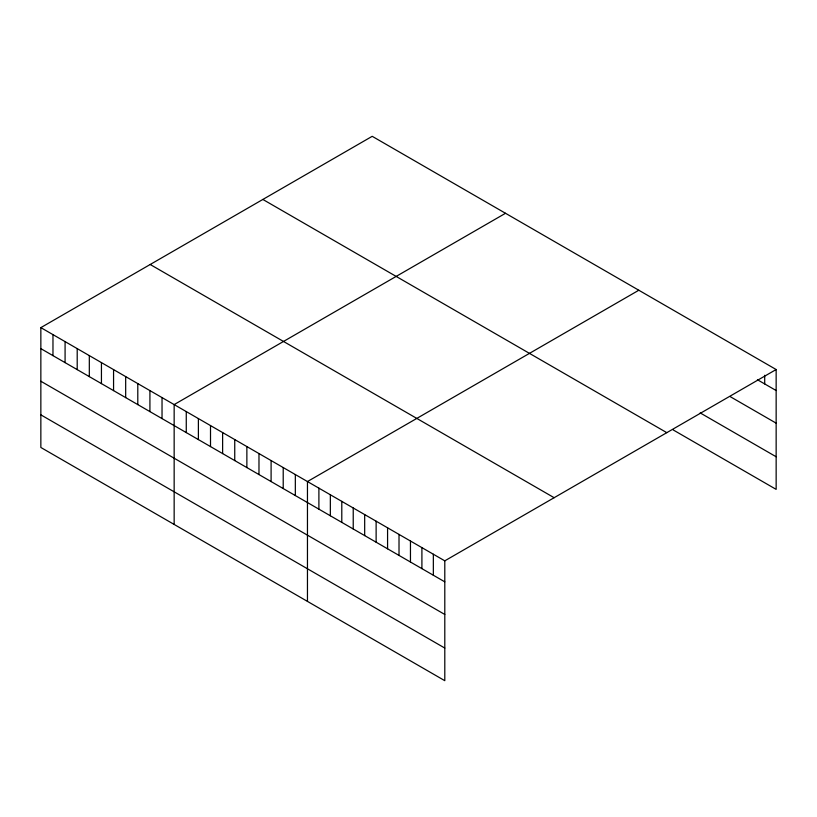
<?xml version="1.0" encoding="UTF-8"?>
<svg xmlns="http://www.w3.org/2000/svg" width="817" height="817" viewBox="0 0 817 817"><rect width="100%" height="100%" fill="white"/><g stroke="black" fill="none" stroke-linecap="round" stroke-linejoin="round"><path stroke-width="1.23" d="M40.85 327.627L444.795 560.84L444.795 680.684L40.85 447.471L40.85 327.627L372.205 136.316L776.15 369.529L776.15 489.373L673.147 429.905M505.509 213.278L174.154 404.589L174.154 524.432M638.812 290.239L307.458 481.55L307.458 601.383M444.795 560.84L776.15 369.529M757.42 379.731L776.15 390.536M730.367 396.725L776.15 423.155M700.2 412.912L776.15 456.764M262.86 199.45L666.805 432.663M150.195 264.494L554.14 497.706M40.85 348.634L444.795 581.847M40.85 381.243L444.795 614.466M40.85 414.852L444.795 648.065M764.702 375.279L764.702 383.929M433.347 554.232L433.347 575.239M421.909 547.625L421.909 568.632M410.461 541.017L410.461 562.025M399.013 534.41L399.013 555.417M387.575 527.802L387.575 548.81M376.126 521.195L376.126 542.202M364.678 514.587L364.678 535.595M353.23 507.98L353.23 528.987M341.792 501.372L341.792 522.38M330.344 494.765L330.344 515.772M318.896 488.157L318.896 509.165M295.335 474.554L295.335 495.551M283.213 467.549L283.213 488.556M271.101 460.553L271.101 481.56M258.979 453.558L258.979 474.565M246.867 446.562L246.867 467.569M234.745 439.566L234.745 460.574M222.622 432.571L222.622 453.578M210.51 425.575L210.51 446.582M198.388 418.58L198.388 439.587M186.266 411.584L186.266 432.591M162.032 397.593L162.032 418.59M149.919 390.597L149.919 411.594M137.797 383.592L137.797 404.599M125.675 376.596L125.675 397.603M113.563 369.601L113.563 390.608M101.441 362.605L101.441 383.612M89.319 355.609L89.319 376.617M77.206 348.614L77.206 369.621M65.084 341.618L65.084 362.625M52.972 334.623L52.972 355.63"/></g></svg>
